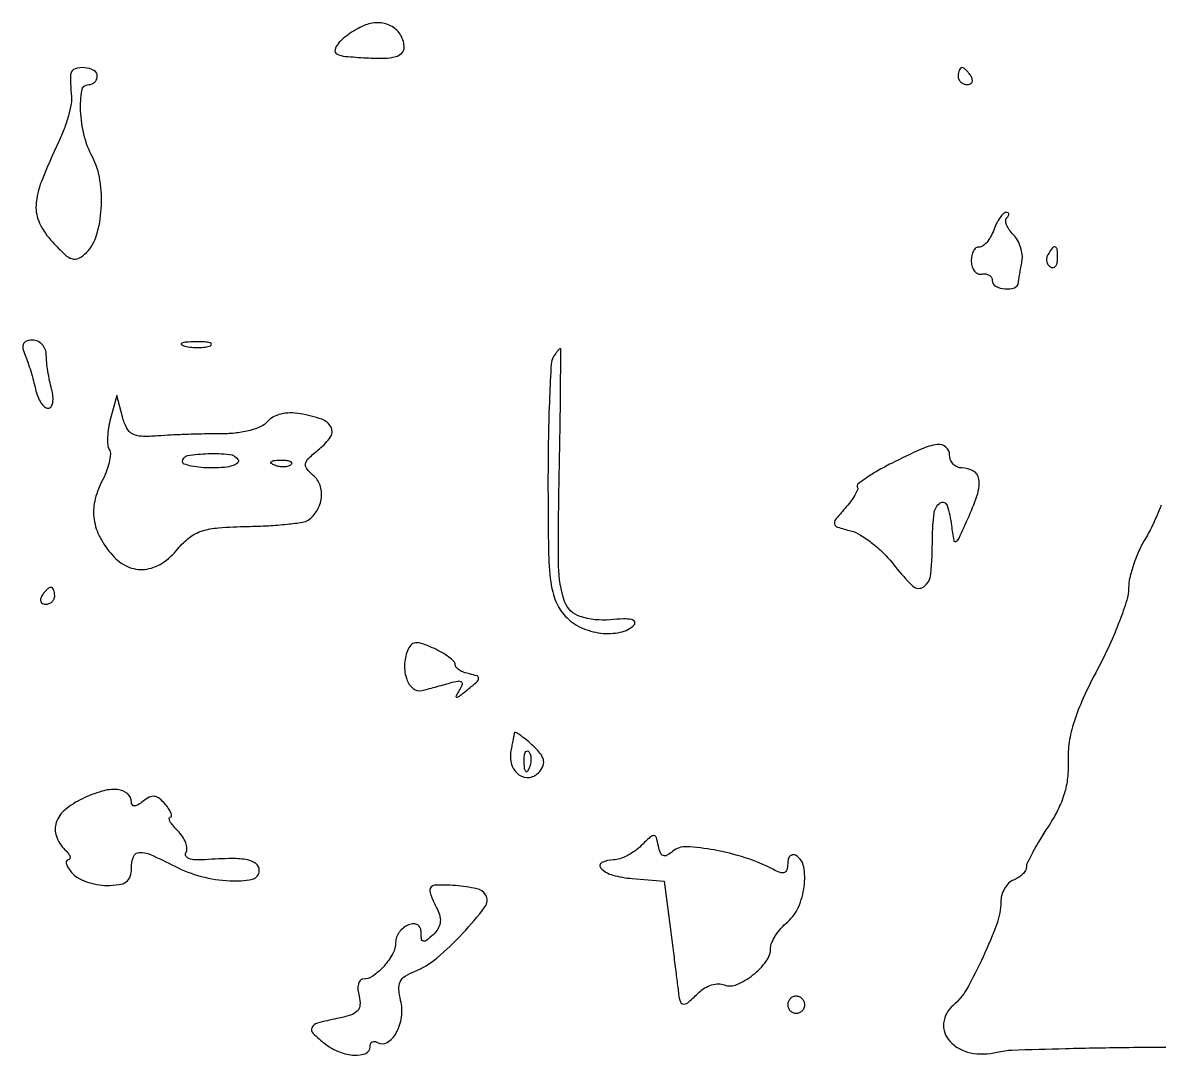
# Model space of a CAD drawing. Extents: x 0 to 5034, y 0 to 2560.
# Drawn here: x 3891.2 to 4024.6, y 1355.1 to 1476.3 of the extents above; entities that cross this region are included whole.
import ezdxf

# ---------------------------------------------------------------- set-up
doc = ezdxf.new("R2010")
doc.units = 0

msp = doc.modelspace()

# ---------------------------------------------------------------- linework, layer by layer
for points in [[(3931.465282, 1475.996697, 0.034933), (3930.599621, 1475.596654, 0.024193), (3929.680466, 1475.031715, 0.024482), (3928.846289, 1474.399624, 0.045201), (3928.246574, 1473.797104, 0.118529), (3927.888413, 1473.068286, 0.34369), (3928.113089, 1472.59262, 0.094679), (3929.094133, 1472.31196, 0.009532), (3931.531292, 1472.139165, 0.015824), (3933.69063, 1472.095815, 0.062373), (3935.005884, 1472.276009, 0.128429), (3935.727147, 1472.685344, 0.202486), (3936, 1473.331479, 0.130755), (3935.620413, 1474.758176, 0.130578), (3934.581896, 1475.808476, 0.121165), (3933.090215, 1476.253936, 0.10339)], [(3896.884846, 1470.25, 0.036284), (3896.852386, 1469.844174, 0.009213), (3896.859757, 1469.182947, 0.009345), (3896.896314, 1468.42604, 0.009332), (3896.961143, 1467.670671, -0.071987), (3896.924059, 1466.731071, -0.021835), (3896.602542, 1465.338072, -0.021374), (3896.100883, 1463.789295, -0.021774), (3895.471526, 1462.298753, 0.015804), (3893.434923, 1457.631588, 0.07939), (3892.811219, 1454.860769, 0.129605), (3893.233071, 1452.722814, 0.073905), (3894.729935, 1450.535451, 0.015755), (3896.204911, 1449.042009, 0.114354), (3897.068065, 1448.533497, 0.205624), (3897.817978, 1448.609439, 0.069833), (3898.711858, 1449.283287, 0.126093), (3899.916871, 1451.318685, 0.055341), (3900.460386, 1454.427016, 0.053774), (3900.31081, 1457.755696, 0.081739), (3899.414405, 1460.502345, -0.059801), (3898.462635, 1463.037716, -0.047769), (3898.04287, 1465.928639, -0.052949), (3898.178493, 1468.30247, -0.367276), (3899, 1469, 0.099038), (3899.381638, 1469.076342, 0.097945), (3899.70625, 1469.29375, 0.097945), (3899.923658, 1469.618362, 0.099038), (3900, 1470, 0.277864), (3899.600672, 1470.663088, 0.102003), (3898.507763, 1470.981368, 0.102322), (3897.380307, 1470.841011, 0.279629)], [(4001, 1470, 0.105053), (4001.081062, 1469.618444, 0.099167), (4001.311086, 1469.29375, 0.09642), (4001.654762, 1469.076123, 0.093332), (4002.059017, 1469, 0.108972), (4002.413961, 1469.078288, 0.182303), (4002.6254, 1469.29375, 0.161196), (4002.656512, 1469.6179, 0.082592), (4002.5, 1470, 0.029505), (4002.231006, 1470.382774, 0.035638), (4001.933975, 1470.70625, 0.038439), (4001.65171, 1470.934461, 0.151918), (4001.440983, 1471, 0.210953), (4001.272352, 1470.92554, 0.081139), (4001.129539, 1470.70625, 0.061769), (4001.032345, 1470.382849, 0.042167)], [(4005.168267, 1451.925833, -0.038958), (4004.804608, 1451.137451, -0.049933), (4004.347166, 1450.48274, -0.058913), (4003.869578, 1450.043606, -0.177752), (4003.450492, 1449.925833, 0.187092), (4003.091829, 1449.818008, 0.10379), (4002.792559, 1449.464151, 0.077858), (4002.598171, 1448.914221, 0.052632), (4002.545455, 1448.25, 0.068968), (4002.652863, 1447.599688, 0.098651), (4002.931392, 1447.0875, 0.122308), (4003.333377, 1446.792772, 0.149572), (4003.795455, 1446.75, -0.080873), (4004.255527, 1446.769909, -0.11013), (4004.646165, 1446.632812, -0.126343), (4004.905607, 1446.36123, -0.128497), (4005, 1446, 0.278083), (4005.399599, 1445.337073, 0.101545), (4006.494724, 1445.018036, 0.104113), (4007.60952, 1445.159696, 0.291689), (4008.076511, 1445.75, -0.012207), (4008.12744, 1446.151814, -0.003138), (4008.229596, 1446.798119, -0.003193), (4008.355512, 1447.534179, -0.003242), (4008.49021, 1448.264872, 0.076178), (4008.518717, 1449.040918, 0.050582), (4008.327063, 1449.9126, 0.049923), (4007.959087, 1450.74269, 0.067193), (4007.461318, 1451.395825, -0.043371), (4006.983803, 1451.964237, -0.063108), (4006.678369, 1452.542464, -0.082764), (4006.579794, 1453.042156, -0.206621), (4006.714286, 1453.380952, 0.057453), (4006.902889, 1453.618709, 0.172714), (4006.946189, 1453.818155, 0.253471), (4006.850717, 1453.95055, 0.112865), (4006.634442, 1454, 0.200053), (4006.315038, 1453.866876, 0.041445), (4005.915461, 1453.390714, 0.037555), (4005.513222, 1452.720058, 0.027723)], [(4011.542705, 1449.069098, 0.090093), (4011.387618, 1448.673795, 0.095385), (4011.385962, 1448.257398, 0.099739), (4011.536973, 1447.88478, 0.108766), (4011.817021, 1447.613087, 0.158515), (4012.139071, 1447.534562, 0.191218), (4012.417083, 1447.669932, 0.126631), (4012.605052, 1448.024148, 0.059057), (4012.666667, 1448.543989, 0.019984), (4012.623697, 1449.618676, 0.269722), (4012.40792, 1449.929499, 0.350126), (4012.086603, 1449.852054, 0.02679)], [(3891.521607, 1437.25, -0.016781), (3891.838515, 1436.419051, -0.008485), (3892.184459, 1435.353125, -0.008417), (3892.504822, 1434.239104, -0.012403), (3892.745173, 1433.25, 0.040046), (3893.005559, 1432.388829, 0.052709), (3893.383576, 1431.660938, 0.063533), (3893.814713, 1431.160563, 0.18525), (3894.233209, 1431, 0.249044), (3894.5665, 1431.176985, 0.105338), (3894.762372, 1431.660938, 0.069254), (3894.788838, 1432.387819, 0.040008), (3894.630286, 1433.25, -0.015772), (3894.398325, 1434.239365, -0.01145), (3894.200423, 1435.353125, -0.011588), (3894.061189, 1436.419939, -0.024706), (3894.013655, 1437.25, 0.090505), (3893.886326, 1437.918116, 0.094833), (3893.531958, 1438.485938, 0.09882), (3893.007181, 1438.865959, 0.107854), (3892.393011, 1439, 0.072213), (3891.697226, 1438.898984, 0.208037), (3891.331926, 1438.592187, 0.170112), (3891.265506, 1438.06361, 0.046513)], [(3910.269032, 1438.307009, 0.037336), (3911.036634, 1438.167106, 0.029507), (3911.880008, 1438.127736, 0.030339), (3912.671085, 1438.185595, 0.06278), (3913.269032, 1438.344063, 0.31318), (3913.386009, 1438.52287, 0.333666), (3913.257153, 1438.684921, 0.052471), (3912.580113, 1438.787295, 0.014395), (3911.5, 1438.805051, 0.012823), (3910.431793, 1438.764444, 0.080377), (3909.900903, 1438.643467, 0.597527), (3909.883358, 1438.48334, 0.087174)], [(3953.496517, 1436.994364, 0.125447), (3953.247359, 1436.200125, 0.002976), (3953.057571, 1432.285202, 0.006365), (3952.920038, 1427.664946, 0.004257), (3952.875, 1422.375344, 0.003676), (3952.934011, 1414.348617, 0.028384), (3953.202119, 1410.602983, 0.064104), (3953.795993, 1408.336316, 0.092742), (3954.90914, 1406.596716, 0.097104), (3956.736279, 1405.283996, 0.076913), (3959.080968, 1404.620214, 0.08216), (3961.361319, 1404.715116, 0.145987), (3963.001567, 1405.601567, 0.338807), (3963.047889, 1405.950284, 0.214612), (3962.69935, 1406.202656, 0.059063), (3961.725144, 1406.286554, 0.01575), (3960.168184, 1406.187429, -0.099792), (3956.658013, 1406.553266, -0.237957), (3954.827187, 1408.328546, -0.082006), (3954.118558, 1412.458436, -0.006752), (3954.197675, 1423.417067, 0.001226), (3954.299879, 1429.009999, 0.002046), (3954.355091, 1433.718004, 0.000169), (3954.385786, 1437.924879, 0.418645), (3954.309017, 1438.001556, 0.209595), (3954.205442, 1437.955134, 0.014356), (3953.991565, 1437.705052, 0.018558), (3953.748514, 1437.379765, 0.012754)], [(3901.549424, 1429.806835, 0.026793), (3901.310408, 1428.705913, 0.02986), (3901.201387, 1427.624916, 0.031192), (3901.221231, 1426.704308, 0.117957), (3901.40055, 1426.160914, -0.16054), (3901.532799, 1425.609062, -0.036829), (3901.381138, 1424.649643, -0.03443), (3901.031603, 1423.516624, -0.027709), (3900.507591, 1422.354078, 0.066424), (3899.695905, 1420.104113, 0.090149), (3899.623167, 1417.950225, 0.086785), (3900.317904, 1415.848089, 0.057129), (3901.773268, 1413.75, 0.105632), (3903.538364, 1412.436579, 0.132641), (3905.542099, 1412.101913, 0.120366), (3907.588379, 1412.820762, 0.077931), (3909.462435, 1414.507889, -0.055607), (3910.8108, 1415.834865, -0.089142), (3912.232492, 1416.590426, -0.059362), (3914.217317, 1416.976454, -0.013477), (3917.648781, 1417.136315, 0.009079), (3920.071238, 1417.227827, 0.012157), (3922.26283, 1417.404032, 0.009391), (3924.070806, 1417.628132, 0.112973), (3924.721722, 1417.878426, 0.111188), (3925.781671, 1418.999805, 0.105155), (3926.285845, 1420.49001, 0.111428), (3926.127765, 1421.98647, 0.138599), (3925.337889, 1423.13454, -0.049245), (3924.569119, 1423.912182, -0.231085), (3924.431556, 1424.507595, -0.148737), (3924.804949, 1425.156046, -0.018096), (3926.057411, 1426.247572, 0.072496), (3927.365723, 1427.664966, 0.282343), (3927.423181, 1428.806277, 0.188954), (3926.337063, 1429.715978, 0.036559), (3923.808659, 1430.363323, 0.046944), (3922.629468, 1430.462301, 0.057095), (3921.530167, 1430.325123, 0.064101), (3920.603881, 1429.969852, 0.096247), (3919.936072, 1429.422972, -0.115408), (3919.193815, 1428.860726, -0.039578), (3917.913652, 1428.40881, -0.035829), (3916.334143, 1428.107307, -0.029844), (3914.627414, 1428.009375, 0.005295), (3912.796241, 1427.994292, 0.00354), (3910.700895, 1427.939995, 0.003564), (3908.670406, 1427.8585, 0.006997), (3907.056485, 1427.759546, -0.0258), (3905.16658, 1427.714858, -0.118426), (3904.115431, 1427.998657, -0.152195), (3903.449151, 1428.686786, -0.052045), (3902.950052, 1430), (3902.287135, 1432.5)], [(3916.526459, 1424.957189, -0.365931), (3916.471318, 1424.587383, -0.102648), (3915.922612, 1424.275682, -0.053737), (3914.911673, 1424.065849, -0.024326), (3913.559017, 1424, -0.019852), (3912.194997, 1424.054178, -0.032113), (3911.046045, 1424.220313, -0.034176), (3910.206778, 1424.458137, -0.317295), (3910.001987, 1424.75, -0.365063), (3910.592761, 1425.447546, -0.034083), (3913.009478, 1425.689746, -0.034324), (3915.508118, 1425.597566, -0.231963)], [(3993.169903, 1424.535308, 0.012661), (3991.53343, 1423.653667, 0.021098), (3990.208739, 1422.820065, 0.016594), (3989.230217, 1422.095996, 0.373126), (3989.169903, 1421.776029, -0.234019), (3989.192881, 1421.439531, -0.032531), (3988.875356, 1420.793176, -0.031632), (3988.367728, 1420.026608, -0.021856), (3987.703649, 1419.225029, 0.013392), (3986.601712, 1417.93984, 0.240895), (3986.492364, 1417.424836, 0.255768), (3986.848002, 1417.053914, 0.014933), (3988.40868, 1416.612276, -0.077443), (3989.557432, 1416.125937, -0.030175), (3990.969463, 1415.127663, -0.028986), (3992.394687, 1413.842721, -0.031899), (3993.613656, 1412.439876, 0.041981), (3995.699719, 1410.134581, 0.364891), (3996.979761, 1410.068459, 0.212346), (3997.79702, 1411.549719, 0.020526), (3997.984687, 1415.75, -0.030012), (3998.17293, 1418.705376, -0.217214), (3998.900738, 1419.888742, -0.499097), (3999.691879, 1419.614006, -0.04606), (4000.217178, 1417.25, 0.010208), (4000.477029, 1415.495253, 0.513078), (4000.745045, 1415.364045, 0.163753), (4001.100588, 1415.743167, 0.00284), (4002.276962, 1418.356234, 0.026521), (4003.29358, 1421.022272, 0.115086), (4003.431448, 1422.697601, 0.228871), (4002.792287, 1423.637805, 0.131693), (4001.440983, 1424, -0.103216), (4000.891133, 1424.114729, -0.098834), (4000.423289, 1424.440625, -0.096907), (4000.109789, 1424.927451, -0.095012), (4000, 1425.5, 0.214249), (3999.57071, 1426.455859, 0.220177), (3998.578288, 1426.75539, 0.070571), (3996.656935, 1426.200356, 0.011678)], [(3922.729167, 1424.395833, -0.126455), (3922.402231, 1424.202593, -0.060344), (3921.916927, 1424.123424, -0.05415), (3921.359369, 1424.160852, -0.051402), (3920.8125, 1424.316886, -0.054073), (3920.395823, 1424.538436, -0.470617), (3920.37858, 1424.720685, -0.168741), (3920.670344, 1424.862007, -0.018894), (3921.416667, 1424.921053, -0.028489), (3922.112848, 1424.910055, -0.077125), (3922.592839, 1424.799335, -0.208169), (3922.77538, 1424.614691, -0.296942)], [(3893.5, 1409, 0.082592), (3893.343488, 1408.6179, 0.161196), (3893.3746, 1408.29375, 0.182303), (3893.586039, 1408.078288, 0.108972), (3893.940983, 1408, 0.093332), (3894.345238, 1408.076123, 0.09642), (3894.688914, 1408.29375, 0.099167), (3894.918938, 1408.618444, 0.105053), (3895, 1409, 0.042167), (3894.967655, 1409.382849, 0.061769), (3894.870461, 1409.70625, 0.081139), (3894.727648, 1409.92554, 0.210953), (3894.559017, 1410, 0.151918), (3894.34829, 1409.934461, 0.038439), (3894.066025, 1409.70625, 0.035638), (3893.768994, 1409.382774, 0.029505)], [(3936.38171, 1402.552337, 0.084312), (3936.039815, 1400.849825, 0.093807), (3936.301767, 1399.196265, 0.12964), (3937.049973, 1398.107345, 0.245664), (3938.05939, 1397.871906, 0.002073), (3938.746247, 1398.052265, 0.000962), (3939.636818, 1398.291903, 0.000952), (3940.571243, 1398.547181, 0.001327), (3941.406372, 1398.77943, -0.023208), (3942.333094, 1398.993966, -0.221084), (3942.716433, 1398.894415, -0.325979), (3942.797494, 1398.578681, -0.040895), (3942.464413, 1397.907524, 0.01809), (3942.084927, 1397.223055, 0.590334), (3942.170155, 1397.09754, 0.142863), (3942.481811, 1397.220605, 0.005507), (3943.463767, 1398, 0.010889), (3944.532426, 1398.906879, 0.187253), (3944.738554, 1399.307583, 0.354278), (3944.554713, 1399.590605, 0.030238), (3943.655726, 1399.823324, -0.04213), (3943.022061, 1400.003521, -0.055236), (3942.486369, 1400.276732, -0.067027), (3942.119528, 1400.595786, -0.182254), (3942, 1400.912809, 0.200066), (3941.847009, 1401.279856, 0.033099), (3941.255721, 1401.793027, 0.03192), (3940.436599, 1402.33532, 0.023367), (3939.466283, 1402.833408, 0.021535), (3938.122178, 1403.377229, 0.10849), (3937.323009, 1403.477864, 0.187933), (3936.786759, 1403.210572, 0.092879)], [(3948.923489, 1392.904988, -0.000634), (3948.876401, 1392.657465, -0.000078), (3948.772928, 1392.117736, -0.000092), (3948.649805, 1391.47669, -0.000076), (3948.518385, 1390.793688, 0.125256), (3948.612952, 1389.191876, 0.158556), (3949.473125, 1387.993793, 0.198583), (3950.716263, 1387.687521, 0.183924), (3951.86379, 1388.335877, 0.084762), (3952.299548, 1389.090621, 0.156706), (3952.330107, 1389.791048, 0.110961), (3951.92932, 1390.545533, 0.031489), (3950.996469, 1391.503196, 0.012294), (3950.224937, 1392.167661, 0.022954), (3949.563987, 1392.660269, 0.023534), (3949.058153, 1392.968682, 0.509396)], [(3950.683114, 1388.8125, -0.054073), (3950.461564, 1388.395823, -0.470617), (3950.279315, 1388.37858, -0.168741), (3950.137993, 1388.670344, -0.018894), (3950.078947, 1389.416667, -0.028489), (3950.089945, 1390.112848, -0.077125), (3950.200665, 1390.592839, -0.208169), (3950.385309, 1390.77538, -0.296942), (3950.604167, 1390.729167, -0.126455), (3950.797407, 1390.402231, -0.060344), (3950.876576, 1389.916927, -0.05415), (3950.839148, 1389.359369, -0.051402)], [(3898.25, 1385.18403, 0.062688), (3896.220002, 1383.884451, 0.137377), (3895.1822, 1382.377525, 0.170939), (3895.195875, 1380.779476, 0.109999), (3896.2, 1379.2, -0.032604), (3896.605055, 1378.73837, -0.087776), (3896.805907, 1378.3525, -0.217877), (3896.77569, 1378.110506, -0.260014), (3896.577555, 1378, 0.30586), (3896.379119, 1377.866085, 0.166005), (3896.36239, 1377.559375, 0.073712), (3896.579039, 1377.076414, 0.030982), (3897, 1376.5, 0.089397), (3897.683429, 1375.924645, 0.043142), (3898.724485, 1375.440625, 0.040938), (3899.929421, 1375.110857, 0.046361), (3901.122445, 1375, 0.033455), (3902.544865, 1375.095281, 0.11896), (3903.390306, 1375.423759, 0.16268), (3903.844776, 1376.033045, 0.079754), (3904, 1377, -0.085141), (3904.236046, 1378.376151, -0.304422), (3904.916558, 1378.882856, -0.119111), (3906.236612, 1378.631597, -0.012429), (3909.096362, 1377.25, 0.054431), (3912.199353, 1376.060176, 0.051785), (3915.538896, 1375.542049, 0.06267), (3918.173026, 1375.739268, 0.356736), (3918.999706, 1376.75, 0.225942), (3918.628008, 1377.531033, 0.12194), (3917.642727, 1377.994291, 0.054222), (3915.807514, 1378.157108, 0.011881), (3912.637084, 1378.018752, -0.027392), (3911.510348, 1378.004552, -0.07666), (3910.73774, 1378.157301, -0.17763), (3910.38975, 1378.450292, -0.274869), (3910.396275, 1378.83217, 0.158512), (3910.518511, 1379.333478, 0.070004), (3910.371331, 1380.007381, 0.059149), (3909.996374, 1380.740149, 0.048607), (3909.437763, 1381.41938, -0.020699), (3908.878572, 1382.02689, -0.047876), (3908.525275, 1382.535693, -0.108093), (3908.425279, 1382.863702, -0.43801), (3908.551016, 1383, 0.369894), (3908.704056, 1383.131163, 0.127944), (3908.672372, 1383.444247, 0.058633), (3908.42345, 1383.931273, 0.025781), (3907.989766, 1384.512331, 0.046911), (3907.309769, 1385.190863, 0.137756), (3906.710546, 1385.456146, 0.150414), (3906.094431, 1385.359496, 0.059704), (3905.367321, 1384.889886, -0.033099), (3904.79243, 1384.473754, -0.118888), (3904.366003, 1384.330683, -0.259944), (3904.107451, 1384.446637, -0.161528), (3904, 1384.770566, 0.220612), (3903.533071, 1385.777322, 0.158938), (3902.369575, 1386.251538, 0.089411), (3900.532194, 1386.054992, 0.039851)], [(3963.821429, 1379.678593, -0.041305), (3963.063164, 1379.036222, -0.035897), (3962.17433, 1378.493087, -0.037559), (3961.293596, 1378.118984, -0.081828), (3960.571429, 1378, 0.112777), (3959.202872, 1377.68734, 0.51568), (3959.088111, 1377.016214, 0.131153), (3960.469327, 1376.212282, 0.045962), (3962.75, 1375.810365), (3966.5, 1375.5), (3967.281175, 1369.5, -0.00041), (3967.590225, 1367.110961, -0.000514), (3967.87268, 1364.895313, -0.000412), (3968.106284, 1363.035419, -0.004038), (3968.197841, 1362.25, 0.058048), (3968.407199, 1361.330786, 0.341701), (3968.79619, 1361.080154, 0.160192), (3969.413157, 1361.343803, 0.015969), (3970.600367, 1362.45751, -0.065406), (3971.270083, 1362.971693, -0.059095), (3972.072799, 1363.316857, -0.062629), (3972.881253, 1363.449771, -0.101411), (3973.566184, 1363.336229, 0.195465), (3975.048373, 1363.365365, 0.066835), (3976.928844, 1364.490504, 0.065776), (3978.48852, 1366.10939, 0.160202), (3979, 1367.664775, -0.106571), (3979.137784, 1368.303873, -0.038302), (3979.5875, 1369.124636, -0.035886), (3980.234676, 1369.97674, -0.035365), (3981, 1370.732028, 0.114628), (3982.262423, 1372.447432, 0.069649), (3982.930253, 1374.887954, 0.075086), (3982.879727, 1377.198772, 0.214572), (3982, 1378.5, 0.140214), (3981.620388, 1378.607092, 0.191238), (3981.29375, 1378.476036, 0.138107), (3981.073219, 1378.105485, 0.065685), (3981, 1377.550543, -0.065248), (3980.90781, 1376.847095, -0.24292), (3980.616803, 1376.526612, -0.176913), (3980.106183, 1376.523164, -0.034577), (3979.25, 1376.897913, 0.042025), (3976.027405, 1378.251683, 0.033959), (3972.385776, 1379.165304, 0.031704), (3969.114173, 1379.541653, 0.188141), (3967.510686, 1379.008869, -0.043286), (3966.828947, 1378.536227, -0.221524), (3966.381728, 1378.498714, -0.218348), (3966.061061, 1378.817382, -0.042098), (3965.833551, 1379.625489, 0.024977), (3965.587823, 1380.62863, 0.324257), (3965.29968, 1380.849276, 0.194926), (3964.876698, 1380.690721, 0.010436)], [(3939, 1374.434259, 0.080862), (3939.0517, 1374.116669, 0.013818), (3939.262465, 1373.539953, 0.014753), (3939.551425, 1372.87057, 0.012683), (3939.893498, 1372.184259, -0.066326), (3940.197852, 1371.363974, -0.097663), (3940.219401, 1370.597991, -0.097893), (3939.948648, 1369.882469, -0.066914), (3939.393498, 1369.210573, -0.017612), (3938.63305, 1368.555083, -0.211001), (3938.267253, 1368.457661, -0.330011), (3938.052914, 1368.67534, -0.035053), (3938, 1369.429189, 0.088927), (3937.895711, 1370.010926, 0.166476), (3937.596756, 1370.377085, 0.156144), (3937.120055, 1370.496971, 0.075896), (3936.5, 1370.361626, 0.077741), (3935.926582, 1370.032107, 0.065101), (3935.440625, 1369.524927, 0.066745), (3935.112016, 1368.924439, 0.092116), (3935, 1368.321583, -0.125303), (3934.664628, 1367.004354, -0.056859), (3933.635045, 1365.538159, -0.057289), (3932.332876, 1364.371567, -0.15525), (3931.165048, 1364, 0.228082), (3930.834671, 1363.841023, 0.113125), (3930.628227, 1363.412033, 0.075564), (3930.581322, 1362.765173, 0.04436), (3930.710667, 1361.998409, -0.076909), (3930.816739, 1360.964776, -0.184071), (3930.510667, 1360.270688, -0.12254), (3929.705981, 1359.780043, -0.026578), (3928.117047, 1359.373409, 0.015951), (3925.814458, 1358.835984, 0.223534), (3925.181564, 1358.301786, 0.320342), (3925.313925, 1357.613927, 0.027848), (3926.75, 1356.392046, 0.068926), (3928.397119, 1355.467101, 0.077828), (3930.166669, 1355.073826, 0.115105), (3931.491153, 1355.29553, 0.302704), (3932, 1356.059017, -0.09272), (3932.067758, 1356.421269, -0.171182), (3932.260466, 1356.645971, -0.174428), (3932.548493, 1356.69762, -0.096707), (3932.886693, 1356.570027, 0.28379), (3934.018439, 1356.569421, 0.130025), (3935.076007, 1357.682803, 0.091484), (3935.695304, 1359.560171, 0.095811), (3935.588604, 1361.502996, -0.041976), (3935.372329, 1362.826322, -0.132081), (3935.536026, 1363.703262, -0.139663), (3936.109658, 1364.351105, -0.049151), (3937.226937, 1364.9191, 0.082324), (3939.818079, 1366.459581, 0.030832), (3942.885436, 1369.388423, 0.024125), (3945.484082, 1372.482371, 0.310416), (3945.553402, 1373.913594, 0.206592), (3944.540983, 1374.620846, 0.030769), (3942.022012, 1374.977882, 0.029933), (3939.567897, 1375.025583, 0.402426)], [(3981, 1361, 0.099038), (3981.076342, 1360.618362, 0.097945), (3981.29375, 1360.29375, 0.097945), (3981.618362, 1360.076342, 0.099038), (3982, 1360, 0.099038), (3982.381638, 1360.076342, 0.097945), (3982.70625, 1360.29375, 0.097945), (3982.923658, 1360.618362, 0.099038), (3983, 1361, 0.099038), (3982.923658, 1361.381638, 0.097945), (3982.70625, 1361.70625, 0.097945), (3982.381638, 1361.923658, 0.099038), (3982, 1362, 0.099038), (3981.618362, 1361.923658, 0.097945), (3981.29375, 1361.70625, 0.097945), (3981.076342, 1361.381638, 0.099038)]]:
    msp.add_lwpolyline(points, format="xyb", close=True)
msp.add_lwpolyline([(4024.82678, 1419.630568, -0.01164), (4023.828964, 1417.330318, -0.028752), (4022.963681, 1415.708301, 0.030976), (4022.214477, 1414.288726, 0.024668), (4021.581013, 1412.676383, 0.025292), (4021.14256, 1411.119171, 0.05567), (4021.003738, 1409.892152, -0.076155), (4020.782984, 1408.464866, -0.015237), (4019.931319, 1406.025789, -0.015783), (4018.752612, 1403.222069, -0.014143), (4017.358199, 1400.392152, 0.014351), (4015.674736, 1396.972032, 0.029645), (4014.599214, 1394.194422, 0.037528), (4014.02808, 1391.810434, 0.052307), (4013.906271, 1389.621837, -0.041219), (4013.839801, 1387.636675, -0.045104), (4013.445593, 1385.750271, -0.042358), (4012.692034, 1383.868082, -0.029789), (4011.548072, 1381.893277, 0.010101), (4010.572208, 1380.351874, 0.013284), (4009.748496, 1378.905314, 0.010758), (4009.124783, 1377.676096, 0.112481), (4009, 1377.128429, -0.1363), (4008.891072, 1376.736263, -0.061795), (4008.559375, 1376.313514, -0.054569), (4008.073771, 1375.926381, -0.049442), (4007.5, 1375.638374, 0.104845), (4006.926349, 1375.266349, 0.066653), (4006.440625, 1374.631933, 0.062604), (4006.111986, 1373.844264, 0.06766), (4006, 1373.020486, -0.088724), (4005.561273, 1370.567527, -0.019702), (4003.92065, 1366.614193, -0.019526), (4001.977458, 1362.805884, -0.092061), (4000.413802, 1360.928462, 0.194606), (3999.296981, 1358.852986, 0.219695), (4000.011307, 1356.720768, 0.154964), (4002.45485, 1355.361858, 0.111953), (4005.592275, 1355.433804, -0.05304), (4007.301746, 1355.674571, -0.00211), (4013.605356, 1355.861986, -0.003701), (4021.082705, 1355.997347, -0.002607), (4029.492219, 1356.043464, 0.003838)], format="xyb")

doc.saveas('drawing.dxf')
